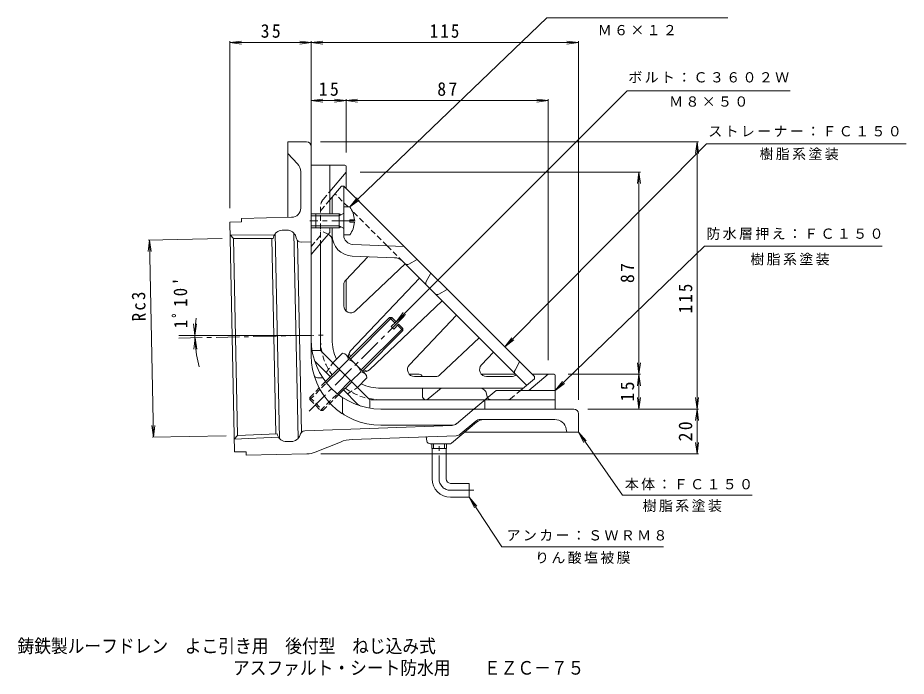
# Model space of a CAD drawing. Units: millimetres, scale not verified. Extents: x -168 to 214, y -274 to 254.
# Drawn here: x -167.8 to 214.4, y -274.3 to 9.2 of the extents above; entities that cross this region are included whole.
import ezdxf
from ezdxf.enums import TextEntityAlignment as Align

# ---------------------------------------------------------------- set-up
doc = ezdxf.new("R2010")
doc.units = ezdxf.units.MM
doc.header["$LTSCALE"] = 2
doc.linetypes.add('CHAIN1', pattern=[8, 5, -1, 1, -1])
doc.linetypes.add('DASHED1', pattern=[1.8, 1.2, -0.6])
for name, color, linetype, lineweight in [('0-0_通り芯', 3, 'Continuous', 9), ('0-1_躯体', 2, 'Continuous', 9), ('0-2_仕上', 6, 'Continuous', 9), ('0-4_その他', 7, 'Continuous', 9), ('0-E', 7, 'Continuous', 9)]:
    doc.layers.add(name, color=color, linetype=linetype, lineweight=lineweight)
doc.layers.add('F-0_F-0ﾚｲﾔ', color=2, linetype='Continuous')
doc.layers.add('F-5_F-5ﾚｲﾔ', color=2, linetype='Continuous')
doc.styles.add('ＭＳ ゴシック', font='')
doc.styles.get('ＭＳ ゴシック').set_extended_font_data('MS Gothic')

msp = doc.modelspace()

# ---------------------------------------------------------------- linework, layer by layer
at = {"layer": '0-0_通り芯'}
for p, q in [((-43.571, -44.273), (-51.571, -44.273)), ((-51.571, -44.273), (-51.571, -76.763)), ((-47.415, -53.731), (-51.571, -49.273)), ((-41.571, -136.273), (-41.571, -46.273)), ((-46.071, -72.732), (-46.071, -57.141)), ((-76.571, -78.773), (-71.572, -78.671)), ((-49.99, -76.731), (-71.603, -77.171)), ((-71.572, -78.671), (-71.603, -77.171)), ((-55.216, -171.983), (-57.013, -83.749)), ((-52.059, -82.274), (-54.024, -82.314)), ((-47.214, -171.967), (-49.014, -83.586)), ((-76.458, -84.33), (-74.949, -85.814)), ((-76.458, -84.33), (-57.457, -84.403)), ((-74.949, -85.814), (-73.221, -170.651)), ((-74.949, -85.814), (-57.965, -85.879)), ((-56.758, -169.916), (-58.469, -85.877)), ((-57.965, -85.879), (-57.81, -85.293)), ((-47.879, -85.989), (-48.154, -85.097)), ((-45.769, -169.263), (-47.45, -86.744)), ((-45.927, -87.401), (-41.571, -87.312)), ((-41.571, -127.57), (-98.503, -127.57)), ((-36.599, -145.815), (-38.913, -145.815)), ((-28.113, -154.3), (-28.113, -160.48)), ((71.429, -159.273), (-11.571, -159.273)), ((20.876, -165.611), (27.592, -159.975)), ((31.158, -163.773), (63.256, -163.773)), ((73.429, -161.273), (73.429, -169.273)), ((-44.365, -168.613), (19.056, -166.311)), ((18.994, -166.273), (-11.571, -166.273)), ((18.847, -173.922), (29.548, -164.943)), ((22.584, -170.052), (29.23, -164.475)), ((68.175, -167.879), (68.429, -169.273)), ((-74.669, -172.195), (-73.221, -170.651)), ((-74.669, -172.195), (-55.686, -171.348)), ((-56.254, -169.894), (-73.221, -170.651)), ((-56.254, -169.894), (-56.075, -170.473)), ((-46.202, -170.018), (-46.334, -170.441)), ((-23.917, -172.374), (20.764, -170.752)), ((8.196, -173.054), (7.837, -171.166)), ((73.429, -169.273), (24.387, -169.273)), ((-50.072, -173.253), (-52.171, -173.295)), ((-29.032, -173.472), (-39.855, -177.882)), ((17.883, -174.273), (9.67, -174.273)), ((10.254, -176.273), (10.254, -174.273)), ((11.069, -176.273), (11.069, -174.273)), ((15.789, -176.273), (15.789, -174.273)), ((16.603, -176.273), (16.603, -174.273)), ((-69.526, -179.15), (-69.557, -177.65)), ((-43.424, -178.618), (-69.526, -179.15)), ((10.254, -176.273), (16.603, -176.273)), ((10.428, -189.273), (10.428, -176.273)), ((16.429, -189.273), (16.429, -176.273)), ((18.428, -191.273), (26.428, -191.273)), ((26.428, -191.273), (26.428, -197.273)), ((18.428, -197.273), (26.428, -197.273))]:
    msp.add_line(p, q, dxfattribs=at)
at = {"layer": '0-0_通り芯', "linetype": 'CHAIN1'}
for p, q in [((-1.552, -119.254), (-42.494, -160.196)), ((-98.48, -128.729), (-36.183, -127.46)), ((13.429, -189.273), (13.429, -174.273)), ((18.429, -194.273), (29.429, -194.273))]:
    msp.add_line(p, q, dxfattribs=at)
at = {"layer": '0-0_通り芯', "color": 2}
for p, q in [((-25.197, -137.242), (-7.824, -119.868)), ((-24.702, -137.737), (-6.834, -119.868)), ((-7.824, -119.868), (-6.834, -119.868)), ((-7.824, -119.868), (-5.526, -122.166)), ((-7.152, -123.793), (-5.031, -121.671)), ((-6.834, -119.868), (-5.031, -121.671)), ((-20.035, -142.404), (-2.167, -124.535)), ((-19.54, -142.899), (-2.167, -125.525)), ((-7.152, -123.793), (-6.091, -124.853)), ((-6.091, -124.853), (-3.97, -122.732)), ((-4.465, -123.227), (-2.167, -125.525)), ((-3.97, -122.732), (-2.167, -124.535)), ((-2.167, -124.535), (-2.167, -125.525)), ((-28.182, -135.277), (-32.268, -139.363)), ((-26.345, -136.094), (-18.392, -144.047)), ((-25.529, -137.931), (-29.615, -142.017)), ((-35.424, -147.468), (-29.793, -141.838)), ((-34.989, -148.024), (-29.299, -142.333)), ((-20.229, -143.23), (-24.315, -147.316)), ((-30.323, -152.691), (-24.632, -147)), ((-29.767, -153.125), (-24.137, -147.495)), ((-17.576, -145.884), (-21.662, -149.97))]:
    msp.add_line(p, q, dxfattribs=at)
at = {"layer": '0-0_通り芯', "color": 2, "linetype": 'DASHED1'}
for p, q in [((-42.189, -154.234), (-35.424, -147.468)), ((-42.189, -155.224), (-34.989, -148.024)), ((-37.522, -159.891), (-30.323, -152.691)), ((-42.189, -154.234), (-42.189, -155.224)), ((-42.189, -154.234), (-36.532, -159.891)), ((-42.189, -155.224), (-37.522, -159.891)), ((-36.532, -159.891), (-29.767, -153.125)), ((-37.522, -159.891), (-36.532, -159.891))]:
    msp.add_line(p, q, dxfattribs=at)
at = {"layer": '0-0_通り芯'}
msp.add_lwpolyline([(-76.571, -78.773), (-74.556, -177.752), (-69.557, -177.65)], dxfattribs=at)
for centre, radius, start, end in [((-43.571, -46.273), 2, 0, 90), ((-51.071, -57.141), 5, 0, 43.00008), ((-50.071, -72.732), 4, 271.16649, 0), ((-53.943, -86.313), 4, 91.16649, 165.22125), ((-51.977, -86.273), 4, 17.11227, 91.16684), ((-45.968, -85.401), 2, 197.1116, 271.16684), ((-11.571, -129.273), 30, 180, 270), ((-11.571, -136.273), 30, 180, 270), ((-38.913, -144.315), 1.5, 196.39012, 270), ((-26.613, -160.48), 1.5, 180, 238.14412), ((29.52, -162.273), 3, 90, 130.00003), ((71.429, -161.273), 2, 0, 90), ((31.158, -166.773), 3, 90, 129.99988), ((32.762, -168.773), 5, 90, 130.00017), ((63.256, -168.773), 5, 10.30489, 90), ((18.994, -163.273), 3, 270, 310.00003), ((18.947, -163.313), 3, 272.07942, 309.99988), ((-52.253, -169.296), 4, 197.11177, 271.16684), ((-50.153, -169.254), 4, 271.16684, 342.73126), ((-44.292, -170.612), 2, 92.07849, 162.73116), ((20.656, -167.753), 3, 272.07942, 309.99973), ((-23.372, -187.364), 15, 92.07924, 112.16516), ((9.67, -172.773), 1.5, 190.78445, 270), ((17.883, -172.773), 1.5, 270, 310.00003), ((-43.628, -168.621), 10, 271.1667, 292.16513), ((18.428, -189.273), 8, 180, 270), ((18.428, -189.273), 2, 180, 270)]:
    msp.add_arc(centre, radius, start, end, dxfattribs=at)
at = {"layer": '0-0_通り芯', "color": 2}
for centre, radius, start, end in [((-28.325, -138.074), 2.8, 2.92557, 87.07463), ((-29.503, -147.205), 10.089, 23.19786, 66.80214), ((-20.372, -146.027), 2.8, 2.92572, 87.07428)]:
    msp.add_arc(centre, radius, start, end, dxfattribs=at)
at = {"layer": '0-0_通り芯', "linetype": 'CHAIN1'}
msp.add_arc((18.429, -189.273), 5, 180, 270, dxfattribs=at)
at = {"layer": '0-1_躯体'}
for p, q in [((-27.071, -54.273), (-41.571, -54.273)), ((-33.571, -75.273), (-33.571, -54.273)), ((-26.571, -57.273), (-33.571, -65.615)), ((-26.571, -54.773), (-26.571, -64.273)), ((-39.571, -75.273), (-41.571, -75.273)), ((-39.571, -76.143), (-41.571, -76.143)), ((-39.571, -80.403), (-41.571, -80.403)), ((-39.571, -81.273), (-41.571, -81.273)), ((-33.571, -83.273), (-41.571, -92.807)), ((-33.571, -83.273), (-33.571, -81.273)), ((-37.571, -133.439), (-37.571, -88.04)), ((-26.571, -103.532), (-26.571, -117.073)), ((-37.571, -134.06), (-41.187, -134.06)), ((-16.798, -154.834), (-37.132, -134.499)), ((-33.329, -145.373), (-39.556, -139.146)), ((4.819, -144.273), (0.628, -144.273)), ((46.357, -144.273), (31.636, -144.273)), ((60.429, -144.273), (52.086, -151.273)), ((62.929, -144.273), (53.428, -144.273)), ((63.429, -144.773), (63.429, -159.273)), ((-21.445, -157.258), (-27.672, -151.03)), ((6.319, -150.273), (6.319, -153.807)), ((14.278, -150.273), (8.728, -154.93)), ((37.963, -151.273), (28.429, -159.273)), ((37.963, -151.273), (63.429, -151.273)), ((-16.358, -155.273), (-16.358, -158.889)), ((-15.737, -155.273), (63.429, -155.273)), ((33.196, -155.273), (33.196, -159.273))]:
    msp.add_line(p, q, dxfattribs=at)
at = {"layer": '0-1_躯体', "linetype": 'DASHED1'}
for p, q in [((-36.402, -68.988), (-33.571, -65.615)), ((-37.571, -72.202), (-37.571, -88.04)), ((-41.571, -89.273), (-37.571, -84.506)), ((-37.57, -134.061), (-37.57, -133.439)), ((-35.097, -143.606), (-32.268, -139.363)), ((-25.904, -152.798), (-21.661, -149.97))]:
    msp.add_line(p, q, dxfattribs=at)
at = {"layer": '0-1_躯体'}
for centre, radius, start, end in [((-27.071, -54.773), 0.5, 0, 90), ((-36.071, -133.439), 1.5, 180, 225.00034), ((-11.571, -129.273), 15, 203.64604, 209.53284), ((-37.435, -137.025), 3, 196.6851, 225), ((-11.571, -129.273), 15, 240.465, 246.35405), ((4.819, -145.773), 1.5, 19.47337, 90), ((62.929, -144.773), 0.5, 0, 90), ((-15.737, -153.773), 1.5, 225, 270), ((7.786, -153.807), 1.466, 180, 309.99997), ((-19.323, -155.136), 3, 224.99983, 253.31512)]:
    msp.add_arc(centre, radius, start, end, dxfattribs=at)
at = {"layer": '0-1_躯体', "linetype": 'DASHED1'}
for centre, radius, start, end in [((-32.571, -72.202), 5, 140.00005, 180), ((-11.571, -129.273), 26, 180, 216.1494), ((-11.571, -129.273), 26, 233.84912, 270)]:
    msp.add_arc(centre, radius, start, end, dxfattribs=at)
at = {"layer": '0-2_仕上'}
for p, q in [((-33.571, -69.232), (-28.571, -63.273)), ((-28.571, -63.273), (-27.571, -63.273)), ((-27.571, -84.424), (-27.571, -63.273)), ((-27.571, -63.273), (54.428, -145.273)), ((-32.571, -68.586), (-32.571, -75.273)), ((-32.572, -129.273), (-32.571, -81.273)), ((-1.571, -89.273), (-23.725, -88.421)), ((-26.748, -103.769), (-17.171, -93.677)), ((-5.679, -94.119), (-23.917, -93.417)), ((0.472, -96.876), (4.085, -94.93)), ((3.942, -95.007), (4.052, -94.897)), ((-22.506, -117.013), (-1.16, -96.756)), ((-2.336, -95.58), (51.127, -149.043)), ((5.036, -102.952), (-24.671, -134.256)), ((7.947, -104.351), (9.893, -100.738)), ((-27.572, -114.837), (-27.572, -105.834)), ((13.35, -109.754), (16.964, -107.809)), ((14.75, -112.666), (-16.555, -142.373)), ((0.688, -140.208), (20.946, -118.862)), ((13.933, -144.449), (30.66, -128.576)), ((31.696, -140.208), (36.856, -134.771)), ((46.119, -142.523), (48.064, -138.909)), ((2.864, -145.273), (11.868, -145.273)), ((33.872, -145.273), (44.543, -145.273)), ((48.47, -151.273), (54.428, -146.273)), ((54.428, -145.273), (54.428, -146.273)), ((-11.572, -150.273), (49.661, -150.273)), ((34.187, -154.067), (33.911, -152.685))]:
    msp.add_line(p, q, dxfattribs=at)
at = {"layer": '0-2_仕上', "linetype": 'DASHED1'}
for p, q in [((-25.643, -72.273), (-31.341, -66.574)), ((-33.571, -69.232), (-37.571, -73.999)), ((-8.925, -88.99), (-23.943, -73.972)), ((-34.225, -84.052), (-37.571, -82.37)), ((-8.925, -88.99), (-2.336, -95.58)), ((44.121, -154.922), (48.47, -151.273))]:
    msp.add_line(p, q, dxfattribs=at)
at = {"layer": '0-2_仕上', "color": 4}
for p, q in [((-24.971, -72.273), (-27.571, -72.273)), ((-27.571, -72.273), (-27.571, -84.273)), ((-39.571, -75.273), (-39.571, -81.273)), ((-29.571, -75.273), (-39.571, -75.273)), ((-29.571, -76.143), (-39.571, -76.143)), ((-29.571, -76.143), (-27.699, -75.091)), ((-29.571, -75.273), (-28.808, -75.714)), ((-29.571, -75.273), (-29.571, -81.273)), ((-24.971, -78.752), (-24.971, -77.794)), ((-22.983, -77.794), (-24.971, -77.794)), ((-22.983, -78.752), (-24.971, -78.752)), ((-29.571, -80.403), (-39.571, -80.403)), ((-29.571, -81.273), (-39.571, -81.273)), ((-29.571, -80.403), (-27.699, -81.455)), ((-29.571, -81.273), (-28.808, -80.832)), ((-24.971, -84.273), (-27.571, -84.273))]:
    msp.add_line(p, q, dxfattribs=at)
at = {"layer": '0-2_仕上', "linetype": 'CHAIN1'}
msp.add_line((-22.714, -78.273), (-42.162, -78.273), dxfattribs=at)
at = {"layer": '0-2_仕上'}
for centre, radius, start, end in [((-31.071, -68.586), 1.5, 140.00024, 179.99966), ((-35.571, -86.732), 3, 0, 63.32513), ((-23.571, -84.424), 9, 179.99989, 267.79736), ((-23.571, -84.424), 4, 180, 267.79758), ((-5.872, -99.115), 5, 44.99969, 87.79678), ((-0.239, -95.555), 1.5, 225.00101, 298.30215), ((-24.571, -105.834), 3, 136.50002, 179.99966), ((9.268, -105.062), 1.5, 151.6993, 224.99966), ((12.639, -108.434), 1.5, 224.99899, 298.30003), ((-24.572, -114.837), 3, 180.00034, 313.49998), ((-11.572, -129.273), 21, 179.9998, 204.07501), ((-22.495, -136.321), 3, 136.50002, 193.63495), ((2.864, -142.273), 3, 136.50002, 269.99966), ((33.872, -142.273), 3, 136.50002, 269.99966), ((-18.62, -140.197), 3, 256.36258, 313.49998), ((11.868, -142.273), 3, 270.00034, 313.49998), ((44.543, -142.273), 3, 269.9995, 312.49084), ((47.439, -143.234), 1.5, 151.6993, 224.99966), ((-11.572, -129.273), 21, 245.92468, 269.9998), ((30.969, -153.273), 3, 11.30984, 90), ((35.658, -153.773), 1.5, 191.31015, 203.1907)]:
    msp.add_arc(centre, radius, start, end, dxfattribs=at)
at = {"layer": '0-2_仕上', "color": 4}
for centre, radius, start, end in [((-32.971, -78.273), 10, 2.74562, 36.86987), ((-27.821, -74.873), 0.25, 299.32918, 0), ((-32.971, -78.273), 10, 323.13013, 357.25438), ((-27.821, -81.673), 0.25, 0, 60.67082)]:
    msp.add_arc(centre, radius, start, end, dxfattribs=at)
at = {"layer": '0-2_仕上', "linetype": 'DASHED1'}
for centre, start, end in [((35.658, -153.773), 203.192, 269.99966), ((43.157, -153.773), 269.99966, 309.99969)]:
    msp.add_arc(centre, 1.5, start, end, dxfattribs=at)
at = {"layer": '0-4_その他'}
for p, q in [((-76.571, -1.497), (-71.614, -0.844)), ((-76.571, -0.897), (-76.571, -72.773)), ((-76.571, -1.497), (-41.571, -1.497)), ((-76.571, -1.497), (-71.614, -2.149)), ((-41.571, -1.497), (-46.529, -0.844)), ((-41.571, -1.497), (-46.529, -2.149)), ((-41.571, -1.497), (-36.614, -0.844)), ((-41.571, -0.897), (-41.571, -40.273)), ((-41.571, -1.497), (73.429, -1.497)), ((-41.571, -1.497), (-36.614, -2.149)), ((73.429, -1.497), (68.471, -0.844)), ((73.429, -1.497), (68.471, -2.149)), ((73.429, -0.897), (73.429, -155.273)), ((-41.571, -26.497), (-36.614, -25.844)), ((-41.571, -25.897), (-41.571, -48.273)), ((-41.571, -26.497), (-26.571, -26.497)), ((-41.571, -26.497), (-36.614, -27.149)), ((-26.571, -26.497), (-31.529, -25.844)), ((-26.571, -26.497), (-31.529, -27.149)), ((-26.571, -26.497), (-21.614, -25.844)), ((-26.571, -25.897), (-26.571, -48.773)), ((-26.571, -26.497), (60.429, -26.497)), ((-26.571, -26.497), (-21.614, -27.149)), ((60.429, -26.497), (55.471, -25.844)), ((60.429, -26.497), (55.471, -27.149)), ((60.429, -25.897), (60.429, -138.273)), ((125.042, -44.273), (-37.571, -44.273)), ((41.718, -132.562), (128.483, -45.05)), ((124.442, -44.273), (123.789, -49.23)), ((124.442, -159.273), (124.442, -44.273)), ((124.442, -44.273), (125.094, -49.23)), ((100.042, -57.273), (-20.571, -57.273)), ((99.442, -57.273), (98.789, -62.23)), ((99.442, -144.273), (99.442, -57.273)), ((99.442, -57.273), (100.094, -62.23)), ((-24.971, -72.273), (-21.85, -68.367)), ((-24.971, -72.273), (-20.945, -69.308)), ((-79.948, -85.916), (-111.778, -86.508)), ((-111.178, -86.496), (-111.729, -91.465)), ((-111.178, -86.496), (-109.45, -171.332)), ((-111.178, -86.496), (-110.424, -91.438)), ((-5.031, -121.671), (-1.988, -117.704)), ((-5.031, -121.671), (-1.065, -118.626)), ((-91.581, -127.57), (-92.234, -122.613)), ((-91.581, -127.57), (-90.928, -122.613)), ((-91.571, -128.588), (-92.122, -133.558)), ((-91.571, -128.588), (-90.817, -133.531)), ((41.718, -132.562), (44.744, -128.583)), ((41.718, -132.562), (45.671, -129.502)), ((99.442, -144.273), (98.789, -139.316)), ((99.442, -144.273), (100.094, -139.316)), ((100.042, -144.273), (68.929, -144.273)), ((99.442, -144.273), (98.789, -149.23)), ((99.442, -159.273), (99.442, -144.273)), ((99.442, -144.273), (100.094, -149.23)), ((63.429, -151.273), (66.534, -147.355)), ((63.429, -151.273), (67.443, -148.292)), ((99.442, -159.273), (98.789, -154.316)), ((99.442, -159.273), (100.094, -154.316)), ((124.442, -159.273), (123.789, -154.316)), ((124.442, -159.273), (125.094, -154.316)), ((100.042, -159.273), (77.429, -159.273)), ((125.042, -159.273), (77.429, -159.273)), ((124.442, -159.273), (123.789, -164.23)), ((124.442, -178.618), (124.442, -159.273)), ((124.442, -159.273), (125.094, -164.23)), ((-109.45, -171.332), (-110.204, -166.389)), ((-109.45, -171.332), (-108.899, -166.363)), ((-78.22, -170.753), (-110.05, -171.345)), ((73.429, -169.273), (76.799, -172.967)), ((73.429, -169.273), (75.728, -173.713)), ((124.442, -178.618), (123.789, -173.661)), ((124.442, -178.618), (125.094, -173.661)), ((125.042, -178.618), (-37.424, -178.618)), ((26.428, -197.273), (29.702, -201.052)), ((26.428, -197.273), (28.613, -201.771))]:
    msp.add_line(p, q, dxfattribs=at)
msp.add_arc((-41.57, -127.57), 50.011, 171.47981, 195.65628, dxfattribs=at)
at = {"layer": '0-E'}
for p, q in [((-24.971, -72.273), (59.774, 9.189)), ((59.774, 9.189), (137.666, 9.189)), ((-5.031, -121.671), (94.317, -22.251)), ((94.317, -22.251), (164.528, -22.251)), ((214.44, -45.05), (128.483, -45.05)), ((26.428, -197.273), (40.507, -218.621)), ((40.507, -218.621), (109.997, -218.621))]:
    msp.add_line(p, q, dxfattribs=at)
for points in [[(63.429, -151.273), (127.592, -89.092), (204.109, -89.092)], [(73.429, -169.273), (92.303, -196.352), (148.135, -196.352)]]:
    msp.add_lwpolyline(points, dxfattribs=at)

# ---------------------------------------------------------------- texts
at = {"layer": '0-4_その他', "color": 2, "char_height": 5.865, "attachment_point": 7, "style": 'ＭＳ ゴシック'}
for s, insert in [('\\T1.27;\\W0.95;35', (-63.321, 0.503)), ('\\T1.27;\\W0.9;115', (9.429, 0.503)), ('\\T1.27;\\W0.95;15', (-38.321, -24.497)), ('\\T1.27;\\W0.95;87', (12.679, -24.497))]:
    msp.add_mtext(s, dxfattribs=dict(at, insert=insert))
for s, insert, rotation in [('\\T1.27;\\W0.95;87', (97.442, -105.023), 90), ("\\T1.28;\\W0.9;1ﾟ10'", (-94.718, -124.484), 90.583), ('\\T1.27;\\W0.9;115', (122.442, -118.038), 90), ('\\T1.27;\\W0.9;Rc3', (-112.66, -121.409), 91.167), ('\\T1.27;\\W0.95;15', (97.442, -156.023), 90), ('\\T1.27;\\W0.95;20', (122.442, -173.196), 90)]:
    msp.add_mtext(s, dxfattribs=dict(at, insert=insert, rotation=rotation))
at = {"layer": '0-E', "char_height": 4.399, "attachment_point": 7, "style": 'ＭＳ ゴシック'}
for s, insert in [('\\T1.17;Ｍ６×１２', (81.72, 1.607)), ('\\T1.17;ボルト：Ｃ３６０２Ｗ', (94.871, -18.908)), ('\\T1.17;Ｍ８×５０', (112.422, -29.153)), ('\\T1.17;ストレーナー：ＦＣ１５０', (129.283, -42.095)), ('\\T1.17;樹脂系塗装', (151.305, -52.14)), ('\\T1.17;防水層押え：ＦＣ１５０', (128.449, -86.449)), ('\\T1.17;樹脂系塗装', (147.38, -97.447)), ('\\T1.17;本体：ＦＣ１５０', (93.377, -194.316)), ('\\T1.17;樹脂系塗装', (101.038, -203.602)), ('\\T1.17;アンカー：ＳＷＲＭ８', (42.487, -216.066)), ('\\T1.17;りん酸塩被膜', (54.752, -225.955))]:
    msp.add_mtext(s, dxfattribs=dict(at, insert=insert))
at = {"layer": 'F-0_F-0ﾚｲﾔ', "style": 'ＭＳ ゴシック', "width": 0.9}
msp.add_text('アスファルト・シート防水用\u3000\u3000ＥＺＣ－７５', height=5.865, dxfattribs=at).set_placement((-75.246, -275.395), align=Align.BOTTOM_LEFT)
at = {"layer": 'F-5_F-5ﾚｲﾔ', "style": 'ＭＳ ゴシック', "width": 0.9}
msp.add_text('鋳鉄製ルーフドレン\u3000よこ引き用\u3000後付型\u3000ねじ込み式', height=5.865, dxfattribs=at).set_placement((-167.952, -265.98), align=Align.BOTTOM_LEFT)

doc.saveas('drawing.dxf')
